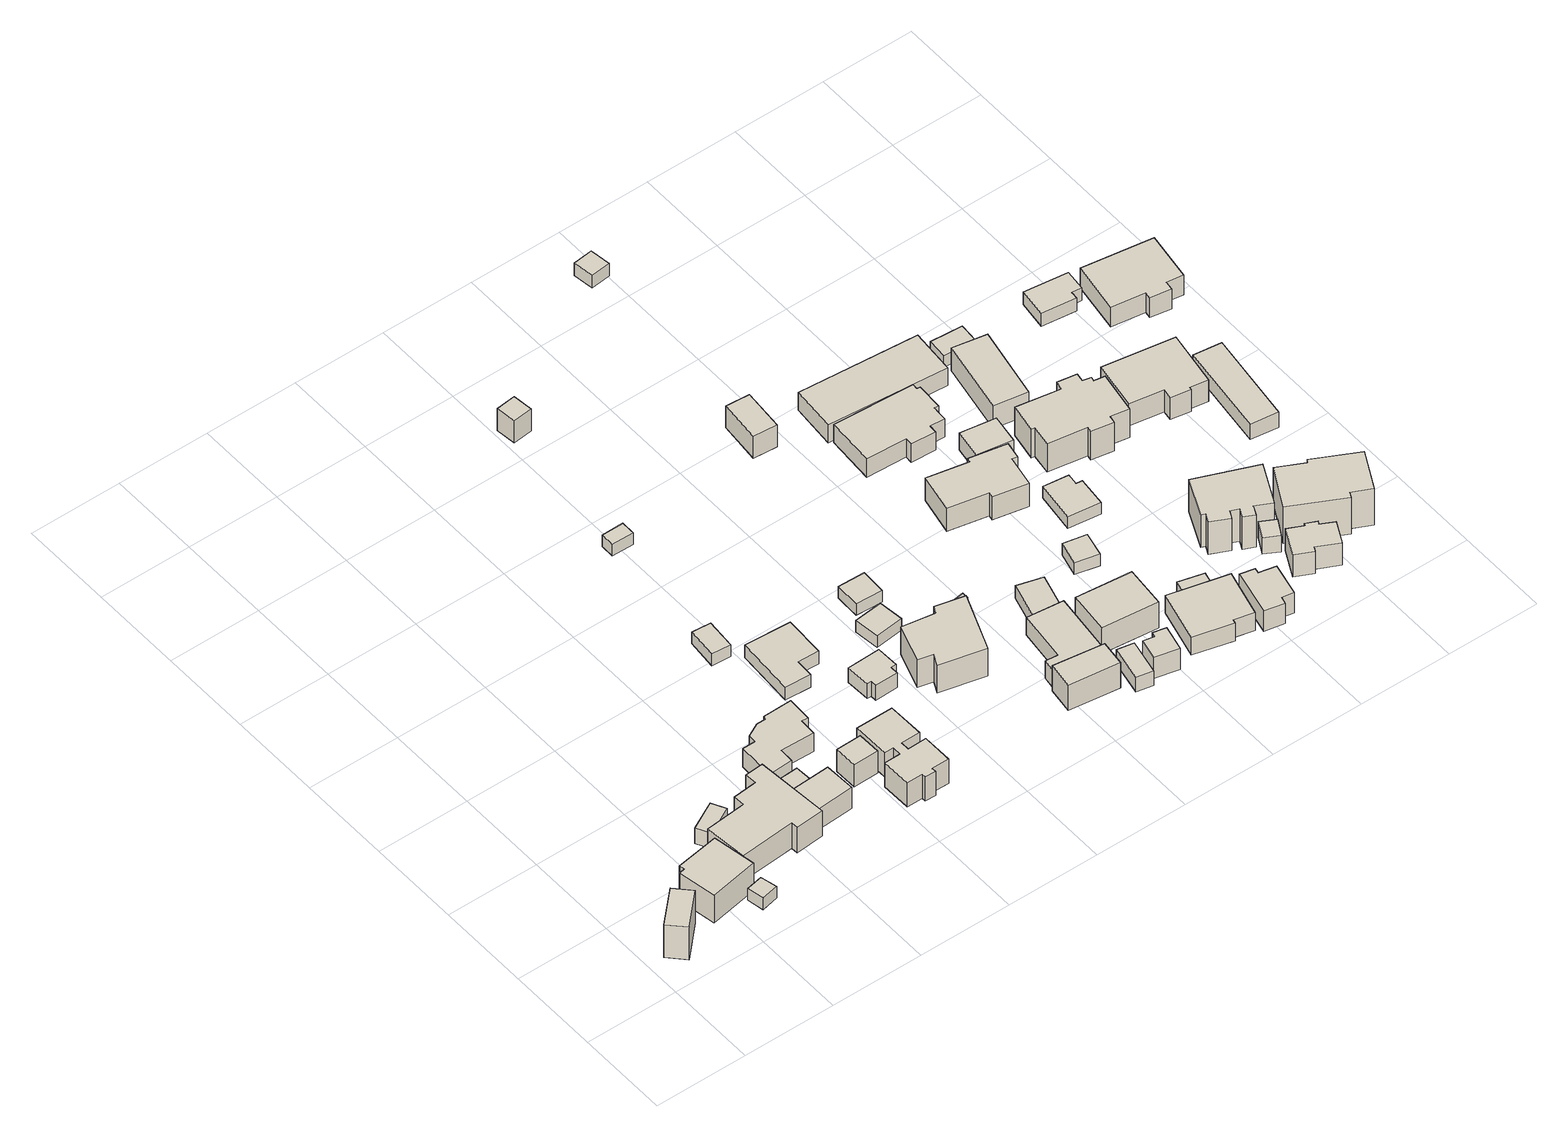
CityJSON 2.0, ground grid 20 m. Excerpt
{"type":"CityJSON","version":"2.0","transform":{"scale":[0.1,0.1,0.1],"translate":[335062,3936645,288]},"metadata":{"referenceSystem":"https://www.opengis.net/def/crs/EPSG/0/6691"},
"CityObjects":{
"building1":{"type":"Building","attributes":{"usage":"411","measuredHeight":8.9,"storeysAboveGround":2,"BuildingIDAttribute.prefecture":"14","BuildingIDAttribute.city":"14151","BuildingDetailAttribute.totalFloorArea":59.23,"BuildingDetailAttribute.buildingFootprintArea":29.62,"BuildingDetailAttribute.buildingStructureType":"601","BuildingDetailAttribute.buildingStructureOrgType":"1","BuildingDetailAttribute.orgUsage":"10","BuildingDetailAttribute.surveyYear":2015},"geometry":[{"type":"Solid","lod":"1","boundaries":[[[[0,1,2,3]],[[2,4,5,3]],[[1,6,4,2]],[[0,7,6,1]],[[3,5,7,0]],[[4,6,7,5]]]]}]},
"building2":{"type":"Building","attributes":{"usage":"411","measuredHeight":7.8,"storeysAboveGround":2,"BuildingIDAttribute.prefecture":"14","BuildingIDAttribute.city":"14151","BuildingDetailAttribute.totalFloorArea":138.56,"BuildingDetailAttribute.buildingFootprintArea":69.28,"BuildingDetailAttribute.buildingStructureType":"601","BuildingDetailAttribute.buildingStructureOrgType":"1","BuildingDetailAttribute.orgUsage":"10","BuildingDetailAttribute.surveyYear":2015},"geometry":[{"type":"Solid","lod":"1","boundaries":[[[[8,9,10,11,12,13]],[[12,14,15,13]],[[11,16,14,12]],[[10,17,16,11]],[[9,18,17,10]],[[8,19,18,9]],[[13,15,19,8]],[[14,16,17,18,19,15]]]]}]},
"building3":{"type":"Building","attributes":{"BuildingIDAttribute.prefecture":"14","BuildingIDAttribute.city":"14151","BuildingDetailAttribute.surveyYear":2015},"geometry":[{"type":"Solid","lod":"1","boundaries":[[[[20,21,22,23]],[[22,24,25,23]],[[21,26,24,22]],[[20,27,26,21]],[[23,25,27,20]],[[24,26,27,25]]]]}]},
"building4":{"type":"Building","attributes":{"usage":"411","measuredHeight":7.1,"storeysAboveGround":1,"BuildingIDAttribute.prefecture":"14","BuildingIDAttribute.city":"14151","BuildingDetailAttribute.totalFloorArea":18.14,"BuildingDetailAttribute.buildingFootprintArea":18.14,"BuildingDetailAttribute.buildingStructureType":"601","BuildingDetailAttribute.buildingStructureOrgType":"1","BuildingDetailAttribute.orgUsage":"10","BuildingDetailAttribute.surveyYear":2015},"geometry":[{"type":"Solid","lod":"1","boundaries":[[[[28,29,30,31]],[[30,32,33,31]],[[29,34,32,30]],[[28,35,34,29]],[[31,33,35,28]],[[32,34,35,33]]]]}]},
"building5":{"type":"Building","attributes":{"usage":"411","measuredHeight":8.8,"storeysAboveGround":2,"BuildingIDAttribute.prefecture":"14","BuildingIDAttribute.city":"14151","BuildingDetailAttribute.totalFloorArea":351.3,"BuildingDetailAttribute.buildingFootprintArea":175.65,"BuildingDetailAttribute.buildingStructureType":"601","BuildingDetailAttribute.buildingStructureOrgType":"1","BuildingDetailAttribute.orgUsage":"10","BuildingDetailAttribute.surveyYear":2015},"geometry":[{"type":"Solid","lod":"1","boundaries":[[[[36,37,38,39,40,41,42,43,44,45]],[[44,46,47,45]],[[43,48,46,44]],[[42,49,48,43]],[[41,50,49,42]],[[40,51,50,41]],[[39,52,51,40]],[[38,53,52,39]],[[37,54,53,38]],[[36,55,54,37]],[[45,47,55,36]],[[46,48,49,50,51,52,53,54,55,47]]]]}]},
"building6":{"type":"Building","attributes":{"usage":"411","measuredHeight":6,"storeysAboveGround":1,"BuildingIDAttribute.prefecture":"14","BuildingIDAttribute.city":"14151","BuildingDetailAttribute.totalFloorArea":43.35,"BuildingDetailAttribute.buildingFootprintArea":43.35,"BuildingDetailAttribute.buildingStructureType":"601","BuildingDetailAttribute.buildingStructureOrgType":"1","BuildingDetailAttribute.orgUsage":"10","BuildingDetailAttribute.surveyYear":2015},"geometry":[{"type":"Solid","lod":"1","boundaries":[[[[56,57,58,59]],[[58,60,61,59]],[[57,62,60,58]],[[56,63,62,57]],[[59,61,63,56]],[[60,62,63,61]]]]}]},
"building7":{"type":"Building","attributes":{"usage":"411","storeysAboveGround":1,"BuildingIDAttribute.prefecture":"14","BuildingIDAttribute.city":"14151","BuildingDetailAttribute.totalFloorArea":16.21,"BuildingDetailAttribute.buildingFootprintArea":16.21,"BuildingDetailAttribute.buildingStructureType":"601","BuildingDetailAttribute.buildingStructureOrgType":"1","BuildingDetailAttribute.orgUsage":"10","BuildingDetailAttribute.surveyYear":2015},"geometry":[{"type":"Solid","lod":"1","boundaries":[[[[64,65,66,67]],[[66,68,69,67]],[[65,70,68,66]],[[64,71,70,65]],[[67,69,71,64]],[[68,70,71,69]]]]}]},
"building8":{"type":"Building","attributes":{"usage":"411","measuredHeight":7.5,"storeysAboveGround":1,"BuildingIDAttribute.prefecture":"14","BuildingIDAttribute.city":"14151","BuildingDetailAttribute.totalFloorArea":96.26,"BuildingDetailAttribute.buildingFootprintArea":96.26,"BuildingDetailAttribute.buildingStructureType":"601","BuildingDetailAttribute.buildingStructureOrgType":"1","BuildingDetailAttribute.orgUsage":"10","BuildingDetailAttribute.surveyYear":2015},"geometry":[{"type":"Solid","lod":"1","boundaries":[[[[72,73,74,75,76,77,78,79,80,81,82,83,84]],[[83,85,86,84]],[[82,87,85,83]],[[81,88,87,82]],[[80,89,88,81]],[[79,90,89,80]],[[78,91,90,79]],[[77,92,91,78]],[[76,93,92,77]],[[75,94,93,76]],[[74,95,94,75]],[[73,96,95,74]],[[72,97,96,73]],[[84,86,97,72]],[[85,87,88,89,90,91,92,93,94,95,96,97,86]]]]}]},
"building9":{"type":"Building","attributes":{"measuredHeight":6.9,"BuildingIDAttribute.prefecture":"14","BuildingIDAttribute.city":"14151","BuildingDetailAttribute.surveyYear":2015},"geometry":[{"type":"Solid","lod":"1","boundaries":[[[[98,99,100,101]],[[100,102,103,101]],[[99,104,102,100]],[[98,105,104,99]],[[101,103,105,98]],[[102,104,105,103]]]]}]},
"building10":{"type":"Building","attributes":{"usage":"422","measuredHeight":11.4,"storeysAboveGround":1,"BuildingIDAttribute.prefecture":"14","BuildingIDAttribute.city":"14151","BuildingDetailAttribute.totalFloorArea":75.04,"BuildingDetailAttribute.buildingFootprintArea":75.04,"BuildingDetailAttribute.buildingStructureType":"601","BuildingDetailAttribute.buildingStructureOrgType":"1","BuildingDetailAttribute.orgUsage":"138","BuildingDetailAttribute.surveyYear":2015},"geometry":[{"type":"Solid","lod":"1","boundaries":[[[[106,107,108,109,110,111,112,113,114,115,116,117,118,119,120,121]],[[120,122,123,121]],[[119,124,122,120]],[[118,125,124,119]],[[117,126,125,118]],[[116,127,126,117]],[[115,128,127,116]],[[114,129,128,115]],[[113,130,129,114]],[[112,131,130,113]],[[111,132,131,112]],[[110,133,132,111]],[[109,134,133,110]],[[108,135,134,109]],[[107,136,135,108]],[[106,137,136,107]],[[121,123,137,106]],[[122,124,125,126,127,128,129,130,131,132,133,134,135,136,137,123]]]]}]},
"building11":{"type":"Building","attributes":{"BuildingIDAttribute.prefecture":"14","BuildingIDAttribute.city":"14151","BuildingDetailAttribute.surveyYear":2015},"geometry":[{"type":"Solid","lod":"1","boundaries":[[[[138,139,140,141]],[[140,142,143,141]],[[139,144,142,140]],[[138,145,144,139]],[[141,143,145,138]],[[142,144,145,143]]]]}]},
"building12":{"type":"Building","attributes":{"usage":"411","measuredHeight":6.7,"storeysAboveGround":1,"BuildingIDAttribute.prefecture":"14","BuildingIDAttribute.city":"14151","BuildingDetailAttribute.totalFloorArea":91.27,"BuildingDetailAttribute.buildingFootprintArea":91.27,"BuildingDetailAttribute.buildingStructureType":"601","BuildingDetailAttribute.buildingStructureOrgType":"1","BuildingDetailAttribute.orgUsage":"10","BuildingDetailAttribute.surveyYear":2015},"geometry":[{"type":"Solid","lod":"1","boundaries":[[[[146,147,148,149,150,151]],[[150,152,153,151]],[[149,154,152,150]],[[148,155,154,149]],[[147,156,155,148]],[[146,157,156,147]],[[151,153,157,146]],[[152,154,155,156,157,153]]]]}]},
"building13":{"type":"Building","attributes":{"usage":"422","measuredHeight":4.3,"storeysAboveGround":1,"BuildingIDAttribute.prefecture":"14","BuildingIDAttribute.city":"14151","BuildingDetailAttribute.totalFloorArea":43.26,"BuildingDetailAttribute.buildingFootprintArea":43.26,"BuildingDetailAttribute.buildingStructureType":"610","BuildingDetailAttribute.buildingStructureOrgType":"2","BuildingDetailAttribute.orgUsage":"138","BuildingDetailAttribute.surveyYear":2015},"geometry":[{"type":"Solid","lod":"1","boundaries":[[[[158,159,160,161,162,163,164,165]],[[164,166,167,165]],[[163,168,166,164]],[[162,169,168,163]],[[161,170,169,162]],[[160,171,170,161]],[[159,172,171,160]],[[158,173,172,159]],[[165,167,173,158]],[[166,168,169,170,171,172,173,167]]]]}]},
"building14":{"type":"Building","attributes":{"BuildingIDAttribute.prefecture":"14","BuildingIDAttribute.city":"14151","BuildingDetailAttribute.surveyYear":2015},"geometry":[{"type":"Solid","lod":"1","boundaries":[[[[174,175,176,177]],[[176,178,179,177]],[[175,180,178,176]],[[174,181,180,175]],[[177,179,181,174]],[[178,180,181,179]]]]}]},
"building15":{"type":"Building","attributes":{"BuildingIDAttribute.prefecture":"14","BuildingIDAttribute.city":"14151","BuildingDetailAttribute.surveyYear":2015},"geometry":[{"type":"Solid","lod":"1","boundaries":[[[[182,183,184,185]],[[184,186,187,185]],[[183,188,186,184]],[[182,189,188,183]],[[185,187,189,182]],[[186,188,189,187]]]]}]},
"building16":{"type":"Building","attributes":{"usage":"422","measuredHeight":10.3,"storeysAboveGround":1,"BuildingIDAttribute.prefecture":"14","BuildingIDAttribute.city":"14151","BuildingDetailAttribute.totalFloorArea":132.41,"BuildingDetailAttribute.buildingFootprintArea":132.41,"BuildingDetailAttribute.buildingStructureType":"601","BuildingDetailAttribute.buildingStructureOrgType":"1","BuildingDetailAttribute.orgUsage":"138","BuildingDetailAttribute.surveyYear":2015},"geometry":[{"type":"Solid","lod":"1","boundaries":[[[[190,191,192,193,194,195,196,197]],[[196,198,199,197]],[[195,200,198,196]],[[194,201,200,195]],[[193,202,201,194]],[[192,203,202,193]],[[191,204,203,192]],[[190,205,204,191]],[[197,199,205,190]],[[198,200,201,202,203,204,205,199]]]]}]},
"building17":{"type":"Building","attributes":{"BuildingIDAttribute.prefecture":"14","BuildingIDAttribute.city":"14151","BuildingDetailAttribute.surveyYear":2015},"geometry":[{"type":"Solid","lod":"1","boundaries":[[[[206,207,208,209]],[[208,210,211,209]],[[207,212,210,208]],[[206,213,212,207]],[[209,211,213,206]],[[210,212,213,211]]]]}]},
"building18":{"type":"Building","attributes":{"measuredHeight":9.4,"BuildingIDAttribute.prefecture":"14","BuildingIDAttribute.city":"14151","BuildingDetailAttribute.surveyYear":2015,"BuildingLandSlideRiskAttribute.description":"1","BuildingLandSlideRiskAttribute.areaType":"1"},"geometry":[{"type":"Solid","lod":"1","boundaries":[[[[214,215,216,217]],[[216,218,219,217]],[[215,220,218,216]],[[214,221,220,215]],[[217,219,221,214]],[[218,220,221,219]]]]}]},
"building19":{"type":"Building","attributes":{"usage":"411","measuredHeight":7,"storeysAboveGround":2,"BuildingIDAttribute.prefecture":"14","BuildingIDAttribute.city":"14151","BuildingDetailAttribute.totalFloorArea":84.35,"BuildingDetailAttribute.buildingFootprintArea":42.17,"BuildingDetailAttribute.buildingStructureType":"601","BuildingDetailAttribute.buildingStructureOrgType":"1","BuildingDetailAttribute.orgUsage":"10","BuildingDetailAttribute.surveyYear":2015},"geometry":[{"type":"Solid","lod":"1","boundaries":[[[[222,223,224,225]],[[224,226,227,225]],[[223,228,226,224]],[[222,229,228,223]],[[225,227,229,222]],[[226,228,229,227]]]]}]},
"building20":{"type":"Building","attributes":{"measuredHeight":4.3,"BuildingIDAttribute.prefecture":"14","BuildingIDAttribute.city":"14151","BuildingDetailAttribute.surveyYear":2015},"geometry":[{"type":"Solid","lod":"1","boundaries":[[[[230,231,232,233]],[[232,234,235,233]],[[231,236,234,232]],[[230,237,236,231]],[[233,235,237,230]],[[234,236,237,235]]]]}]},
"building21":{"type":"Building","attributes":{"usage":"422","measuredHeight":5.5,"storeysAboveGround":1,"BuildingIDAttribute.prefecture":"14","BuildingIDAttribute.city":"14151","BuildingDetailAttribute.totalFloorArea":95.16,"BuildingDetailAttribute.buildingFootprintArea":95.16,"BuildingDetailAttribute.buildingStructureType":"601","BuildingDetailAttribute.buildingStructureOrgType":"1","BuildingDetailAttribute.orgUsage":"137","BuildingDetailAttribute.surveyYear":2015},"geometry":[{"type":"Solid","lod":"1","boundaries":[[[[238,239,240,241,242,243]],[[242,244,245,243]],[[241,246,244,242]],[[240,247,246,241]],[[239,248,247,240]],[[238,249,248,239]],[[243,245,249,238]],[[244,246,247,248,249,245]]]]}]},
"building22":{"type":"Building","attributes":{"usage":"411","measuredHeight":4.4,"storeysAboveGround":2,"BuildingIDAttribute.prefecture":"14","BuildingIDAttribute.city":"14151","BuildingDetailAttribute.totalFloorArea":39.38,"BuildingDetailAttribute.buildingFootprintArea":19.69,"BuildingDetailAttribute.buildingStructureType":"601","BuildingDetailAttribute.buildingStructureOrgType":"1","BuildingDetailAttribute.orgUsage":"10","BuildingDetailAttribute.surveyYear":2015},"geometry":[{"type":"Solid","lod":"1","boundaries":[[[[250,251,252,253]],[[252,254,255,253]],[[251,256,254,252]],[[250,257,256,251]],[[253,255,257,250]],[[254,256,257,255]]]]}]},
"building23":{"type":"Building","attributes":{"usage":"411","measuredHeight":4.4,"storeysAboveGround":1,"BuildingIDAttribute.prefecture":"14","BuildingIDAttribute.city":"14151","BuildingDetailAttribute.totalFloorArea":37.37,"BuildingDetailAttribute.buildingFootprintArea":37.37,"BuildingDetailAttribute.buildingStructureType":"601","BuildingDetailAttribute.buildingStructureOrgType":"1","BuildingDetailAttribute.orgUsage":"10","BuildingDetailAttribute.surveyYear":2015},"geometry":[{"type":"Solid","lod":"1","boundaries":[[[[258,259,260,261]],[[260,262,263,261]],[[259,264,262,260]],[[258,265,264,259]],[[261,263,265,258]],[[262,264,265,263]]]]}]},
"building24":{"type":"Building","attributes":{"usage":"411","measuredHeight":6.3,"storeysAboveGround":2,"BuildingIDAttribute.prefecture":"14","BuildingIDAttribute.city":"14151","BuildingDetailAttribute.totalFloorArea":38.54,"BuildingDetailAttribute.buildingFootprintArea":19.27,"BuildingDetailAttribute.buildingStructureType":"601","BuildingDetailAttribute.buildingStructureOrgType":"1","BuildingDetailAttribute.orgUsage":"10","BuildingDetailAttribute.surveyYear":2015},"geometry":[{"type":"Solid","lod":"1","boundaries":[[[[266,267,268,269,270,271]],[[270,272,273,271]],[[269,274,272,270]],[[268,275,274,269]],[[267,276,275,268]],[[266,277,276,267]],[[271,273,277,266]],[[272,274,275,276,277,273]]]]}]},
"building25":{"type":"Building","attributes":{"usage":"411","measuredHeight":7.2,"storeysAboveGround":2,"BuildingIDAttribute.prefecture":"14","BuildingIDAttribute.city":"14151","BuildingDetailAttribute.totalFloorArea":150.68,"BuildingDetailAttribute.buildingFootprintArea":75.34,"BuildingDetailAttribute.buildingStructureType":"601","BuildingDetailAttribute.buildingStructureOrgType":"1","BuildingDetailAttribute.orgUsage":"10","BuildingDetailAttribute.surveyYear":2015},"geometry":[{"type":"Solid","lod":"1","boundaries":[[[[278,279,280,281]],[[280,282,283,281]],[[279,284,282,280]],[[278,285,284,279]],[[281,283,285,278]],[[282,284,285,283]]]]}]},
"building26":{"type":"Building","attributes":{"usage":"451","measuredHeight":6.1,"storeysAboveGround":2,"BuildingIDAttribute.prefecture":"14","BuildingIDAttribute.city":"14151","BuildingDetailAttribute.totalFloorArea":77.03,"BuildingDetailAttribute.buildingFootprintArea":38.52,"BuildingDetailAttribute.buildingStructureType":"601","BuildingDetailAttribute.buildingStructureOrgType":"1","BuildingDetailAttribute.orgUsage":"200","BuildingDetailAttribute.surveyYear":2015},"geometry":[{"type":"Solid","lod":"1","boundaries":[[[[286,287,288,289]],[[288,290,291,289]],[[287,292,290,288]],[[286,293,292,287]],[[289,291,293,286]],[[290,292,293,291]]]]}]},
"building27":{"type":"Building","attributes":{"usage":"411","storeysAboveGround":1,"BuildingIDAttribute.prefecture":"14","BuildingIDAttribute.city":"14151","BuildingDetailAttribute.totalFloorArea":22.58,"BuildingDetailAttribute.buildingFootprintArea":22.58,"BuildingDetailAttribute.buildingStructureType":"601","BuildingDetailAttribute.buildingStructureOrgType":"1","BuildingDetailAttribute.orgUsage":"10","BuildingDetailAttribute.surveyYear":2015},"geometry":[{"type":"Solid","lod":"1","boundaries":[[[[294,295,296,297]],[[296,298,299,297]],[[295,300,298,296]],[[294,301,300,295]],[[297,299,301,294]],[[298,300,301,299]]]]}]},
"building28":{"type":"Building","attributes":{"usage":"411","measuredHeight":5.6,"storeysAboveGround":2,"BuildingIDAttribute.prefecture":"14","BuildingIDAttribute.city":"14151","BuildingDetailAttribute.totalFloorArea":198.95,"BuildingDetailAttribute.buildingFootprintArea":99.47,"BuildingDetailAttribute.buildingStructureType":"601","BuildingDetailAttribute.buildingStructureOrgType":"1","BuildingDetailAttribute.orgUsage":"10","BuildingDetailAttribute.surveyYear":2015},"geometry":[{"type":"Solid","lod":"1","boundaries":[[[[302,303,304,305,306,307]],[[306,308,309,307]],[[305,310,308,306]],[[304,311,310,305]],[[303,312,311,304]],[[302,313,312,303]],[[307,309,313,302]],[[308,310,311,312,313,309]]]]}]},
"building29":{"type":"Building","attributes":{"usage":"411","measuredHeight":8.3,"storeysAboveGround":2,"BuildingIDAttribute.prefecture":"14","BuildingIDAttribute.city":"14151","BuildingDetailAttribute.totalFloorArea":214.73,"BuildingDetailAttribute.buildingFootprintArea":107.37,"BuildingDetailAttribute.buildingStructureType":"601","BuildingDetailAttribute.buildingStructureOrgType":"1","BuildingDetailAttribute.orgUsage":"10","BuildingDetailAttribute.surveyYear":2015},"geometry":[{"type":"Solid","lod":"1","boundaries":[[[[314,315,316,317,318,319,320,321,322,323]],[[322,324,325,323]],[[321,326,324,322]],[[320,327,326,321]],[[319,328,327,320]],[[318,329,328,319]],[[317,330,329,318]],[[316,331,330,317]],[[315,332,331,316]],[[314,333,332,315]],[[323,325,333,314]],[[324,326,327,328,329,330,331,332,333,325]]]]}]},
"building30":{"type":"Building","attributes":{"BuildingIDAttribute.prefecture":"14","BuildingIDAttribute.city":"14151","BuildingDetailAttribute.surveyYear":2015},"geometry":[{"type":"Solid","lod":"1","boundaries":[[[[334,335,336,337]],[[336,338,339,337]],[[335,340,338,336]],[[334,341,340,335]],[[337,339,341,334]],[[338,340,341,339]]]]}]},
"building31":{"type":"Building","attributes":{"usage":"411","measuredHeight":6.7,"storeysAboveGround":1,"BuildingIDAttribute.prefecture":"14","BuildingIDAttribute.city":"14151","BuildingDetailAttribute.totalFloorArea":151.9,"BuildingDetailAttribute.buildingFootprintArea":151.9,"BuildingDetailAttribute.buildingStructureType":"601","BuildingDetailAttribute.buildingStructureOrgType":"1","BuildingDetailAttribute.orgUsage":"10","BuildingDetailAttribute.surveyYear":2015},"geometry":[{"type":"Solid","lod":"1","boundaries":[[[[342,343,344,345,346,347,348,349,350,351,352,353]],[[352,354,355,353]],[[351,356,354,352]],[[350,357,356,351]],[[349,358,357,350]],[[348,359,358,349]],[[347,360,359,348]],[[346,361,360,347]],[[345,362,361,346]],[[344,363,362,345]],[[343,364,363,344]],[[342,365,364,343]],[[353,355,365,342]],[[354,356,357,358,359,360,361,362,363,364,365,355]]]]}]},
"building32":{"type":"Building","attributes":{"measuredHeight":3.4,"BuildingIDAttribute.prefecture":"14","BuildingIDAttribute.city":"14151","BuildingDetailAttribute.surveyYear":2015},"geometry":[{"type":"Solid","lod":"1","boundaries":[[[[366,367,368,369]],[[368,370,371,369]],[[367,372,370,368]],[[366,373,372,367]],[[369,371,373,366]],[[370,372,373,371]]]]}]},
"building33":{"type":"Building","attributes":{"usage":"411","measuredHeight":6,"storeysAboveGround":2,"BuildingIDAttribute.prefecture":"14","BuildingIDAttribute.city":"14151","BuildingDetailAttribute.totalFloorArea":85.4,"BuildingDetailAttribute.buildingFootprintArea":42.7,"BuildingDetailAttribute.buildingStructureType":"601","BuildingDetailAttribute.buildingStructureOrgType":"1","BuildingDetailAttribute.orgUsage":"10","BuildingDetailAttribute.surveyYear":2015},"geometry":[{"type":"Solid","lod":"1","boundaries":[[[[374,375,376,377,378,379,380,381]],[[380,382,383,381]],[[379,384,382,380]],[[378,385,384,379]],[[377,386,385,378]],[[376,387,386,377]],[[375,388,387,376]],[[374,389,388,375]],[[381,383,389,374]],[[382,384,385,386,387,388,389,383]]]]}]},
"building34":{"type":"Building","attributes":{"usage":"411","storeysAboveGround":2,"BuildingIDAttribute.prefecture":"14","BuildingIDAttribute.city":"14151","BuildingDetailAttribute.totalFloorArea":79.86,"BuildingDetailAttribute.buildingFootprintArea":39.93,"BuildingDetailAttribute.buildingStructureType":"601","BuildingDetailAttribute.buildingStructureOrgType":"1","BuildingDetailAttribute.orgUsage":"10","BuildingDetailAttribute.surveyYear":2015},"geometry":[{"type":"Solid","lod":"1","boundaries":[[[[390,391,392,393,394,395]],[[394,396,397,395]],[[393,398,396,394]],[[392,399,398,393]],[[391,400,399,392]],[[390,401,400,391]],[[395,397,401,390]],[[396,398,399,400,401,397]]]]}]},
"building35":{"type":"Building","attributes":{"usage":"411","measuredHeight":5.1,"storeysAboveGround":1,"BuildingIDAttribute.prefecture":"14","BuildingIDAttribute.city":"14151","BuildingDetailAttribute.totalFloorArea":39.88,"BuildingDetailAttribute.buildingFootprintArea":39.88,"BuildingDetailAttribute.buildingStructureType":"601","BuildingDetailAttribute.buildingStructureOrgType":"1","BuildingDetailAttribute.orgUsage":"10","BuildingDetailAttribute.surveyYear":2015},"geometry":[{"type":"Solid","lod":"1","boundaries":[[[[402,403,404,405]],[[404,406,407,405]],[[403,408,406,404]],[[402,409,408,403]],[[405,407,409,402]],[[406,408,409,407]]]]}]},
"building36":{"type":"Building","attributes":{"usage":"441","measuredHeight":5.8,"storeysAboveGround":1,"BuildingIDAttribute.prefecture":"14","BuildingIDAttribute.city":"14151","BuildingDetailAttribute.totalFloorArea":200.23,"BuildingDetailAttribute.buildingFootprintArea":200.23,"BuildingDetailAttribute.buildingStructureType":"601","BuildingDetailAttribute.buildingStructureOrgType":"1","BuildingDetailAttribute.orgUsage":"172","BuildingDetailAttribute.surveyYear":2015},"geometry":[{"type":"Solid","lod":"1","boundaries":[[[[410,411,412,413]],[[412,414,415,413]],[[411,416,414,412]],[[410,417,416,411]],[[413,415,417,410]],[[414,416,417,415]]]]}]},
"building37":{"type":"Building","attributes":{"usage":"411","measuredHeight":4.5,"storeysAboveGround":2,"BuildingIDAttribute.prefecture":"14","BuildingIDAttribute.city":"14151","BuildingDetailAttribute.totalFloorArea":19.73,"BuildingDetailAttribute.buildingFootprintArea":9.86,"BuildingDetailAttribute.buildingStructureType":"601","BuildingDetailAttribute.buildingStructureOrgType":"1","BuildingDetailAttribute.orgUsage":"10","BuildingDetailAttribute.surveyYear":2015},"geometry":[{"type":"Solid","lod":"1","boundaries":[[[[418,419,420,421]],[[420,422,423,421]],[[419,424,422,420]],[[418,425,424,419]],[[421,423,425,418]],[[422,424,425,423]]]]}]},
"building38":{"type":"Building","attributes":{"usage":"411","measuredHeight":9.4,"storeysAboveGround":2,"BuildingIDAttribute.prefecture":"14","BuildingIDAttribute.city":"14151","BuildingDetailAttribute.totalFloorArea":199.33,"BuildingDetailAttribute.buildingFootprintArea":99.67,"BuildingDetailAttribute.buildingStructureType":"601","BuildingDetailAttribute.buildingStructureOrgType":"1","BuildingDetailAttribute.orgUsage":"10","BuildingDetailAttribute.surveyYear":2015},"geometry":[{"type":"Solid","lod":"1","boundaries":[[[[426,427,428,429,430,431,432,433,434,435,436,437]],[[436,438,439,437]],[[435,440,438,436]],[[434,441,440,435]],[[433,442,441,434]],[[432,443,442,433]],[[431,444,443,432]],[[430,445,444,431]],[[429,446,445,430]],[[428,447,446,429]],[[427,448,447,428]],[[426,449,448,427]],[[437,439,449,426]],[[438,440,441,442,443,444,445,446,447,448,449,439]]]]}]},
"building39":{"type":"Building","attributes":{"usage":"411","measuredHeight":5.9,"storeysAboveGround":2,"BuildingIDAttribute.prefecture":"14","BuildingIDAttribute.city":"14151","BuildingDetailAttribute.totalFloorArea":79.56,"BuildingDetailAttribute.buildingFootprintArea":39.78,"BuildingDetailAttribute.buildingStructureType":"601","BuildingDetailAttribute.buildingStructureOrgType":"1","BuildingDetailAttribute.orgUsage":"10","BuildingDetailAttribute.surveyYear":2015},"geometry":[{"type":"Solid","lod":"1","boundaries":[[[[450,451,452,453,454,455,456,457,458,459]],[[458,460,461,459]],[[457,462,460,458]],[[456,463,462,457]],[[455,464,463,456]],[[454,465,464,455]],[[453,466,465,454]],[[452,467,466,453]],[[451,468,467,452]],[[450,469,468,451]],[[459,461,469,450]],[[460,462,463,464,465,466,467,468,469,461]]]]}]},
"building40":{"type":"Building","attributes":{"usage":"411","measuredHeight":6.5,"storeysAboveGround":1,"BuildingIDAttribute.prefecture":"14","BuildingIDAttribute.city":"14151","BuildingDetailAttribute.totalFloorArea":98.8,"BuildingDetailAttribute.buildingFootprintArea":98.8,"BuildingDetailAttribute.buildingStructureType":"601","BuildingDetailAttribute.buildingStructureOrgType":"1","BuildingDetailAttribute.orgUsage":"10","BuildingDetailAttribute.surveyYear":2015},"geometry":[{"type":"Solid","lod":"1","boundaries":[[[[470,471,472,473]],[[472,474,475,473]],[[471,476,474,472]],[[470,477,476,471]],[[473,475,477,470]],[[474,476,477,475]]]]}]},
"building41":{"type":"Building","attributes":{"usage":"411","measuredHeight":9.6,"storeysAboveGround":2,"BuildingIDAttribute.prefecture":"14","BuildingIDAttribute.city":"14151","BuildingDetailAttribute.totalFloorArea":329.47,"BuildingDetailAttribute.buildingFootprintArea":164.73,"BuildingDetailAttribute.buildingStructureType":"601","BuildingDetailAttribute.buildingStructureOrgType":"1","BuildingDetailAttribute.orgUsage":"10","BuildingDetailAttribute.surveyYear":2015},"geometry":[{"type":"Solid","lod":"1","boundaries":[[[[478,479,480,481,482,483,484,485,486,487,488,489,490,491,492,493]],[[492,494,495,493]],[[491,496,494,492]],[[490,497,496,491]],[[489,498,497,490]],[[488,499,498,489]],[[487,500,499,488]],[[486,501,500,487]],[[485,502,501,486]],[[484,503,502,485]],[[483,504,503,484]],[[482,505,504,483]],[[481,506,505,482]],[[480,507,506,481]],[[479,508,507,480]],[[478,509,508,479]],[[493,495,509,478]],[[494,496,497,498,499,500,501,502,503,504,505,506,507,508,509,495]]]]}]},
"building42":{"type":"Building","attributes":{"BuildingIDAttribute.prefecture":"14","BuildingIDAttribute.city":"14151","BuildingDetailAttribute.surveyYear":2015},"geometry":[{"type":"Solid","lod":"1","boundaries":[[[[510,511,512,513]],[[512,514,515,513]],[[511,516,514,512]],[[510,517,516,511]],[[513,515,517,510]],[[514,516,517,515]]]]}]},
"building43":{"type":"Building","attributes":{"usage":"411","measuredHeight":10.6,"storeysAboveGround":2,"BuildingIDAttribute.prefecture":"14","BuildingIDAttribute.city":"14151","BuildingDetailAttribute.totalFloorArea":236.81,"BuildingDetailAttribute.buildingFootprintArea":118.41,"BuildingDetailAttribute.buildingStructureType":"601","BuildingDetailAttribute.buildingStructureOrgType":"1","BuildingDetailAttribute.orgUsage":"10","BuildingDetailAttribute.surveyYear":2015},"geometry":[{"type":"Solid","lod":"1","boundaries":[[[[518,519,520,521,522,523,524,525]],[[524,526,527,525]],[[523,528,526,524]],[[522,529,528,523]],[[521,530,529,522]],[[520,531,530,521]],[[519,532,531,520]],[[518,533,532,519]],[[525,527,533,518]],[[526,528,529,530,531,532,533,527]]]]}]},
"building44":{"type":"Building","attributes":{"usage":"411","measuredHeight":7.6,"storeysAboveGround":2,"BuildingIDAttribute.prefecture":"14","BuildingIDAttribute.city":"14151","BuildingDetailAttribute.totalFloorArea":246.89,"BuildingDetailAttribute.buildingFootprintArea":123.45,"BuildingDetailAttribute.buildingStructureType":"601","BuildingDetailAttribute.buildingStructureOrgType":"1","BuildingDetailAttribute.orgUsage":"10","BuildingDetailAttribute.surveyYear":2015},"geometry":[{"type":"Solid","lod":"1","boundaries":[[[[534,535,536,537,538,539,540,541]],[[540,542,543,541]],[[539,544,542,540]],[[538,545,544,539]],[[537,546,545,538]],[[536,547,546,537]],[[535,548,547,536]],[[534,549,548,535]],[[541,543,549,534]],[[542,544,545,546,547,548,549,543]]]]}]},
"building45":{"type":"Building","attributes":{"usage":"411","measuredHeight":5.6,"storeysAboveGround":1,"BuildingIDAttribute.prefecture":"14","BuildingIDAttribute.city":"14151","BuildingDetailAttribute.totalFloorArea":43.9,"BuildingDetailAttribute.buildingFootprintArea":43.9,"BuildingDetailAttribute.buildingStructureType":"601","BuildingDetailAttribute.buildingStructureOrgType":"1","BuildingDetailAttribute.orgUsage":"10","BuildingDetailAttribute.surveyYear":2015},"geometry":[{"type":"Solid","lod":"1","boundaries":[[[[550,551,552,553,554,555]],[[554,556,557,555]],[[553,558,556,554]],[[552,559,558,553]],[[551,560,559,552]],[[550,561,560,551]],[[555,557,561,550]],[[556,558,559,560,561,557]]]]}]},
"building46":{"type":"Building","attributes":{"usage":"411","measuredHeight":4.9,"storeysAboveGround":1,"BuildingIDAttribute.prefecture":"14","BuildingIDAttribute.city":"14151","BuildingDetailAttribute.totalFloorArea":96.25,"BuildingDetailAttribute.buildingFootprintArea":96.25,"BuildingDetailAttribute.buildingStructureType":"601","BuildingDetailAttribute.buildingStructureOrgType":"1","BuildingDetailAttribute.orgUsage":"10","BuildingDetailAttribute.surveyYear":2015},"geometry":[{"type":"Solid","lod":"1","boundaries":[[[[562,563,564,565]],[[564,566,567,565]],[[563,568,566,564]],[[562,569,568,563]],[[565,567,569,562]],[[566,568,569,567]]]]}]},
"building47":{"type":"Building","attributes":{"usage":"411","measuredHeight":7.4,"storeysAboveGround":2,"BuildingIDAttribute.prefecture":"14","BuildingIDAttribute.city":"14151","BuildingDetailAttribute.totalFloorArea":243.21,"BuildingDetailAttribute.buildingFootprintArea":121.61,"BuildingDetailAttribute.buildingStructureType":"601","BuildingDetailAttribute.buildingStructureOrgType":"1","BuildingDetailAttribute.orgUsage":"10","BuildingDetailAttribute.surveyYear":2015},"geometry":[{"type":"Solid","lod":"1","boundaries":[[[[570,571,572,573,574,575,576,577]],[[576,578,579,577]],[[575,580,578,576]],[[574,581,580,575]],[[573,582,581,574]],[[572,583,582,573]],[[571,584,583,572]],[[570,585,584,571]],[[577,579,585,570]],[[578,580,581,582,583,584,585,579]]]]}]}
},
"vertices":[
[67,100,62],[99,68,62],[34,3,62],[2,36,62],[34,3,146],[2,36,146],[99,68,146],[67,100,146],
[119,39,72],[105,121,72],[118,123,72],[116,135,72],[208,150,72],[224,58,72],[208,150,143],[224,58,143],[116,135,143],[118,123,143],[105,121,143],[119,39,143],
[231,46,82],[239,11,82],[202,3,82],[195,39,82],[202,3,112],[195,39,112],[239,11,112],[231,46,112],
[230,185,71],[214,215,71],[274,247,71],[290,217,71],[274,247,111],[290,217,111],[214,215,111],[230,185,111],
[303,188,72],[301,212,72],[353,217,72],[351,242,72],[391,245,72],[404,88,72],[343,83,72],[342,98,72],[224,88,72],[216,180,72],[224,88,137],[216,180,137],[342,98,137],[343,83,137],[404,88,137],[391,245,137],[351,242,137],[353,217,137],[301,212,137],[303,188,137],
[487,178,68],[490,112,68],[409,107,68],[405,174,68],[409,107,122],[405,174,122],[490,112,122],[487,178,122],
[455,226,71],[457,185,71],[407,183,71],[405,224,71],[407,183,101],[405,224,101],[457,185,101],[455,226,101],
[402,237,62],[404,317,62],[431,317,62],[432,334,62],[461,349,62],[480,349,62],[482,356,62],[544,357,62],[542,304,62],[528,305,62],[527,269,62],[455,271,62],[454,239,62],[455,271,110],[454,239,110],[527,269,110],[528,305,110],[542,304,110],[544,357,110],[482,356,110],[480,349,110],[461,349,110],[432,334,110],[431,317,110],[404,317,110],[402,237,110],
[579,201,68],[580,152,68],[526,151,68],[525,200,68],[526,151,125],[525,200,125],[580,152,125],[579,201,125],
[664,217,66],[665,139,66],[624,138,66],[624,120,66],[665,121,66],[665,55,66],[628,55,66],[628,46,66],[605,46,66],[605,55,66],[571,55,66],[570,119,66],[604,119,66],[604,138,66],[585,138,66],[584,217,66],[585,138,128],[584,217,128],[604,138,128],[604,119,128],[570,119,128],[571,55,128],[605,55,128],[605,46,128],[628,46,128],[628,55,128],[665,55,128],[665,121,128],[624,120,128],[624,138,128],[665,139,128],[664,217,128],
[525,617,56],[565,614,56],[560,549,56],[519,552,56],[560,549,86],[519,552,86],[565,614,86],[525,617,86],
[627,440,55],[625,402,55],[570,405,55],[578,532,55],[677,526,55],[672,438,55],[677,526,88],[672,438,88],[578,532,88],[570,405,88],[625,402,88],[627,440,88],
[744,321,57],[745,304,57],[695,303,57],[695,316,57],[686,316,57],[684,368,57],[755,370,57],[756,321,57],[755,370,95],[756,321,95],[684,368,95],[686,316,95],[695,316,95],[695,303,95],[745,304,95],[744,321,95],
[555,913,44],[602,913,44],[602,883,44],[555,884,44],[602,883,74],[555,884,74],[602,913,74],[555,913,74],
[781,408,51],[775,462,51],[836,468,51],[842,415,51],[836,468,81],[842,415,81],[775,462,81],[781,408,81],
[877,361,46],[884,376,46],[946,361,46],[896,235,46],[799,257,46],[811,283,46],[779,290,46],[807,373,46],[779,290,117],[807,373,117],[811,283,117],[799,257,117],[896,235,117],[946,361,117],[884,376,117],[877,361,117],
[860,545,51],[858,491,51],[801,494,51],[803,547,51],[801,494,81],[803,547,81],[858,491,81],[860,545,81],
[604,1277,13],[646,1282,13],[651,1239,13],[609,1234,13],[651,1239,70],[609,1234,70],[646,1282,70],[604,1277,70],
[950,72,55],[958,128,55],[1065,113,55],[1058,58,55],[1065,113,120],[1058,58,120],[958,128,120],[950,72,120],
[965,394,46],[965,380,46],[923,375,46],[921,388,46],[923,375,84],[921,388,84],[965,380,84],[965,394,84],
[970,164,50],[996,161,50],[1010,269,50],[1088,260,50],[1071,120,50],[966,134,50],[1071,120,95],[966,134,95],[1088,260,95],[1010,269,95],[996,161,95],[970,164,95],
[1089,110,54],[1125,103,54],[1109,27,54],[1074,34,54],[1109,27,91],[1074,34,91],[1125,103,91],[1089,110,91],
[1034,279,41],[1056,359,41],[1110,344,41],[1088,264,41],[1110,344,73],[1088,264,73],[1056,359,73],[1034,279,73],
[1154,81,53],[1156,91,53],[1184,85,53],[1171,29,53],[1120,41,53],[1130,86,53],[1120,41,107],[1130,86,107],[1171,29,107],[1184,85,107],[1156,91,107],[1154,81,107],
[1086,148,51],[1096,237,51],[1215,224,51],[1206,135,51],[1215,224,117],[1206,135,117],[1096,237,117],[1086,148,117],
[917,1016,32],[968,1012,32],[960,922,32],[909,926,32],[960,922,88],[909,926,88],[968,1012,88],[917,1016,88],
[1238,382,39],[1226,329,39],[1176,341,39],[1189,392,39],[1176,341,69],[1189,392,69],[1226,329,69],[1238,382,69],
[1241,161,45],[1366,130,45],[1340,28,45],[1298,38,45],[1296,30,45],[1213,51,45],[1296,30,91],[1213,51,91],[1298,38,91],[1340,28,91],[1366,130,91],[1241,161,91],
[1169,632,37],[1170,641,37],[1250,625,37],[1243,588,37],[1232,591,37],[1219,524,37],[1146,539,37],[1148,550,37],[1065,567,37],[1082,650,37],[1065,567,96],[1082,650,96],[1148,550,96],[1146,539,96],[1219,524,96],[1232,591,96],[1243,588,96],[1250,625,96],[1170,641,96],[1169,632,96],
[1287,186,45],[1340,172,45],[1333,142,45],[1280,156,45],[1333,142,75],[1280,156,75],[1340,172,75],[1287,186,75],
[1220,840,38],[1217,783,38],[1208,784,38],[1206,751,38],[1174,753,38],[1173,736,38],[1120,739,38],[1121,755,38],[1035,759,38],[1042,863,38],[1214,853,38],[1213,841,38],[1214,853,85],[1213,841,85],[1042,863,85],[1035,759,85],[1121,755,85],[1120,739,85],[1173,736,85],[1174,753,85],[1206,751,85],[1208,784,85],[1217,783,85],[1220,840,85],
[949,1492,13],[991,1497,13],[997,1453,13],[955,1448,13],[997,1453,46],[955,1448,46],[991,1497,46],[949,1492,46],
[1408,114,38],[1406,103,38],[1442,95,38],[1426,24,38],[1401,29,38],[1397,13,38],[1355,22,38],[1377,121,38],[1355,22,90],[1377,121,90],[1397,13,90],[1401,29,90],[1426,24,90],[1442,95,90],[1406,103,90],[1408,114,90],
[1254,530,31],[1308,523,31],[1305,499,31],[1318,497,31],[1311,434,31],[1242,443,31],[1311,434,61],[1242,443,61],[1318,497,61],[1305,499,61],[1308,523,61],[1254,530,61],
[1282,699,37],[1272,637,37],[1197,649,37],[1207,711,37],[1197,649,81],[1207,711,81],[1272,637,81],[1282,699,81],
[1039,875,29],[1047,972,29],[1302,951,29],[1294,854,29],[1302,951,75],[1294,854,75],[1047,972,75],[1039,875,75],
[1507,164,28],[1477,181,28],[1496,217,28],[1527,200,28],[1496,217,70],[1527,200,70],[1477,181,70],[1507,164,70],
[1569,296,23],[1526,208,23],[1492,225,23],[1482,205,23],[1459,216,23],[1468,234,23],[1451,242,23],[1443,225,23],[1404,244,23],[1413,262,23],[1404,266,23],[1442,348,23],[1404,266,106],[1442,348,106],[1413,262,106],[1404,244,106],[1443,225,106],[1451,242,106],[1468,234,106],[1459,216,106],[1482,205,106],[1492,225,106],[1526,208,106],[1569,296,106],
[1524,91,32],[1519,82,32],[1482,100,32],[1512,159,32],[1545,143,32],[1547,148,32],[1570,137,32],[1566,131,32],[1594,116,32],[1570,68,32],[1594,116,89],[1570,68,89],[1566,131,89],[1570,137,89],[1547,148,89],[1545,143,89],[1512,159,89],[1482,100,89],[1519,82,89],[1524,91,89],
[1288,716,35],[1318,875,35],[1390,861,35],[1359,703,35],[1390,861,94],[1359,703,94],[1318,875,94],[1288,716,94],
[1300,621,30],[1311,683,30],[1404,667,30],[1408,685,30],[1449,678,30],[1446,660,30],[1464,656,30],[1462,647,30],[1485,643,30],[1469,552,30],[1430,559,30],[1427,543,30],[1380,551,30],[1382,562,30],[1300,576,30],[1307,620,30],[1300,576,103],[1307,620,103],[1382,562,103],[1380,551,103],[1427,543,103],[1430,559,103],[1469,552,103],[1485,643,103],[1462,647,103],[1464,656,103],[1446,660,103],[1449,678,103],[1408,685,103],[1404,667,103],[1311,683,103],[1300,621,103],
[1386,929,32],[1383,886,32],[1314,891,32],[1317,934,32],[1314,891,62],[1317,934,62],[1383,886,62],[1386,929,62],
[1640,256,3],[1644,263,3],[1736,215,3],[1693,132,3],[1653,152,3],[1647,140,3],[1538,197,3],[1584,285,3],[1538,197,97],[1584,285,97],[1647,140,97],[1653,152,97],[1693,132,97],[1736,215,97],[1644,263,97],[1640,256,97],
[1599,544,25],[1598,538,25],[1556,545,25],[1559,567,25],[1488,579,25],[1506,682,25],[1657,657,25],[1637,538,25],[1657,657,81],[1637,538,81],[1506,682,81],[1488,579,81],[1559,567,81],[1556,545,81],[1598,538,81],[1599,544,81],
[1592,874,27],[1590,858,27],[1517,867,27],[1525,929,27],[1618,917,27],[1613,872,27],[1618,917,60],[1613,872,60],[1525,929,60],[1517,867,60],[1590,858,60],[1592,874,60],
[1666,620,20],[1726,612,20],[1699,414,20],[1640,422,20],[1699,414,59],[1640,422,59],[1726,612,59],[1666,620,59],
[1731,778,24],[1728,759,24],[1684,766,24],[1686,780,24],[1615,791,24],[1632,901,24],[1782,878,24],[1766,773,24],[1782,878,75],[1766,773,75],[1632,901,75],[1615,791,75],[1686,780,75],[1684,766,75],[1728,759,75],[1731,778,75]
]}
